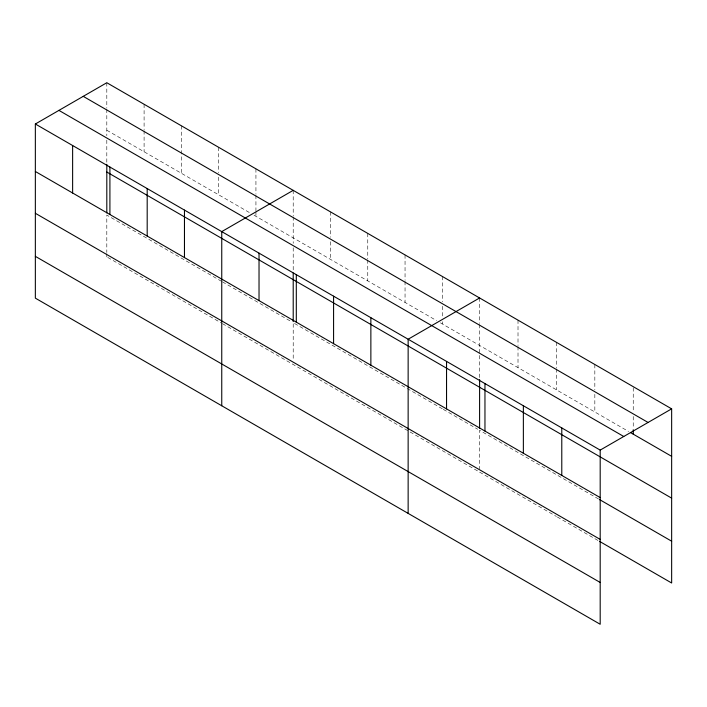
<?xml version="1.0" encoding="UTF-8"?>
<svg xmlns="http://www.w3.org/2000/svg" width="707" height="707" viewBox="0 0 707 707"><rect width="100%" height="100%" fill="white"/><g stroke="black" fill="none" stroke-linecap="round" stroke-linejoin="round"><path stroke-width="0.53" stroke-dasharray="3.54 2.65" d="M106.81 130.229L250.198 213.01M254.016 215.22L436.59 320.625M440.417 322.834L628.558 431.456M221.521 281.315L106.81 215.096L106.81 252.496M222.475 281.872L291.302 321.605M442.326 408.805L293.211 322.71L293.211 360.11M443.28 409.353L477.693 429.22M598.582 499.009L479.602 430.324L479.602 468.821M107.764 257.445L221.521 323.117M222.475 323.673L478.648 471.569M479.602 472.126L556.427 516.472M557.363 517.02L598.582 540.811M633.242 387.772L633.242 412.075M633.242 416.485L633.242 428.636M594.834 364.494L594.834 389.893M594.834 394.312L594.834 411.987M556.427 342.321L556.427 367.72M556.427 368.824L556.427 389.804M518.01 320.147L518.01 345.546M518.01 346.651L518.01 367.631M479.602 297.974L479.602 323.373M479.602 324.478L479.602 379.562M442.326 276.446L442.326 301.845M442.326 306.264L442.326 317.31M442.326 321.729L442.326 323.939M405.049 254.927L405.049 280.325M405.049 281.43L405.049 302.41M367.764 233.398L367.764 258.797M367.764 259.902L367.764 280.891M330.487 211.879L330.487 237.278M330.487 241.697L330.487 259.363M293.211 190.351L293.211 215.759M293.211 216.863L293.211 243.341M293.211 247.742L293.211 270.843M255.934 168.832L255.934 194.231M255.934 195.335L255.934 210.801M255.934 211.906L255.934 216.315M218.649 147.312L218.649 172.711M218.649 177.13L218.649 194.796M181.372 125.784L181.372 173.277M144.095 104.265L144.095 129.664M144.095 130.768L144.095 151.749M106.81 82.737L106.81 108.144M106.81 109.249L106.81 135.726M106.81 140.127L106.81 163.229M106.81 253.592L106.81 256.897"/><path stroke-width="1.06" d="M600.19 539.397L600.19 450.103L35.35 123.999L35.35 298.151L600.19 624.263L600.19 539.397L35.35 213.284M599.518 541.359L671.65 583.001L671.65 408.849L106.81 82.737L35.35 123.999M293.211 190.351L221.751 231.613L221.751 405.765M479.602 297.974L408.142 339.227L408.142 513.388M600.19 450.103L671.65 408.849M83.232 96.355L648.072 422.459M630.432 432.534L671.65 456.333M58.928 110.38L623.768 436.493M106.81 172.031L671.65 498.135M35.35 171.483L600.19 497.595M599.518 499.557L671.65 541.2M35.35 256.349L600.19 582.462M633.242 429.741L633.242 434.16M561.782 427.929L561.782 475.413M523.366 405.756L523.366 453.24M484.958 383.583L484.958 431.067M479.602 379.562L479.602 428.115M446.55 361.401L446.55 408.893M370.866 317.708L370.866 365.192M333.58 296.18L333.58 343.673M296.304 274.661L296.304 322.145M293.211 273.043L293.211 321.605M259.027 253.141L259.027 300.625M184.465 210.094L184.465 257.578M147.189 188.566L147.189 236.058M109.912 167.046L109.912 214.53M106.81 164.324L106.81 212.887M72.627 145.518L72.627 193.011"/></g></svg>
